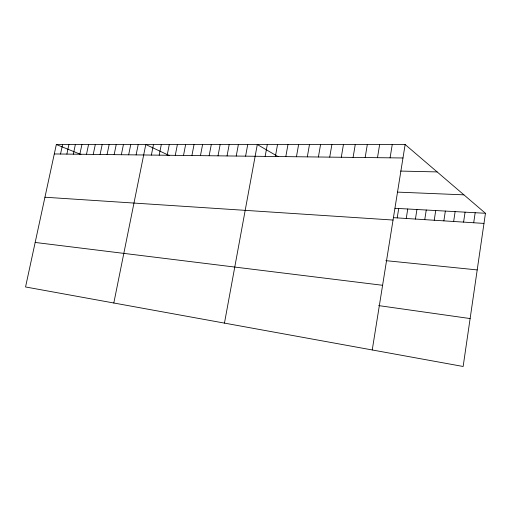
<?xml version="1.0" encoding="UTF-8"?>
<svg xmlns="http://www.w3.org/2000/svg" width="511" height="511" viewBox="0 0 511 511"><rect width="100%" height="100%" fill="white"/><g stroke="black" fill="none" stroke-linecap="round" stroke-linejoin="round"><path stroke-width="0.77" d="M485.45 213.285L463.145 366.483L25.55 286.965L56.331 144.53L405.134 144.517L485.45 213.285L395.003 208.29M473.697 222.751L475.179 212.717M463.586 222.113L465.067 212.161M453.64 221.48L455.129 211.611M443.861 220.861L445.349 211.069M434.229 220.247L435.723 210.538M424.756 219.647L426.251 210.015M415.43 219.059L416.925 209.504M406.251 218.472L407.746 208.993M372.244 349.933L405.134 144.517M397.213 217.903L398.714 208.494M390.091 157.829L392.25 144.517M377.488 157.682L379.647 144.517M365.161 157.541L367.32 144.517M353.095 157.401L355.26 144.517M341.284 157.267L343.449 144.517M329.723 157.133L331.888 144.517M318.404 156.998L320.569 144.517M307.315 156.871L309.481 144.517M296.45 156.749L298.622 144.517M285.809 156.628L287.974 144.517M275.378 156.507L277.543 144.524M265.158 156.385L267.317 144.524M224.463 323.093L257.295 144.524L278.086 156.621M245.593 156.162L247.746 144.524M227.037 155.944L229.19 144.524M236.229 156.053L238.382 144.524M218.012 155.842L220.158 144.524M209.152 155.74L211.299 144.524M200.453 155.638L202.592 144.524M183.513 155.446L185.646 144.524M191.906 155.542L194.046 144.524M175.267 155.35L177.394 144.524M167.161 155.255L169.288 144.524M151.371 155.076L153.485 144.524M159.196 155.165L161.316 144.524M113.812 302.997L145.782 144.53L169.326 155.561M128.663 154.814L130.765 144.53M136.105 154.897L138.213 144.53M121.343 154.724L123.438 144.53M107.067 154.565L109.15 144.53M114.145 154.641L116.233 144.53M100.099 154.482L102.174 144.53M86.493 154.322L88.556 144.53M93.238 154.405L95.314 144.53M79.85 154.245L81.913 144.53M66.877 154.098L68.921 144.53M73.309 154.175L75.366 144.53M60.534 154.022L62.578 144.53M54.294 153.952L402.981 157.976M400.63 171.076L437.129 171.913M397.596 192.117L463.911 194.844M393.508 217.667L483.974 223.409M44.942 197.227L393.042 220.043M385.869 260.648L477.204 269.917M35.17 242.45L382.592 285.291M378.664 305.604L470.12 318.557M56.331 144.53L80.962 154.514"/></g></svg>
